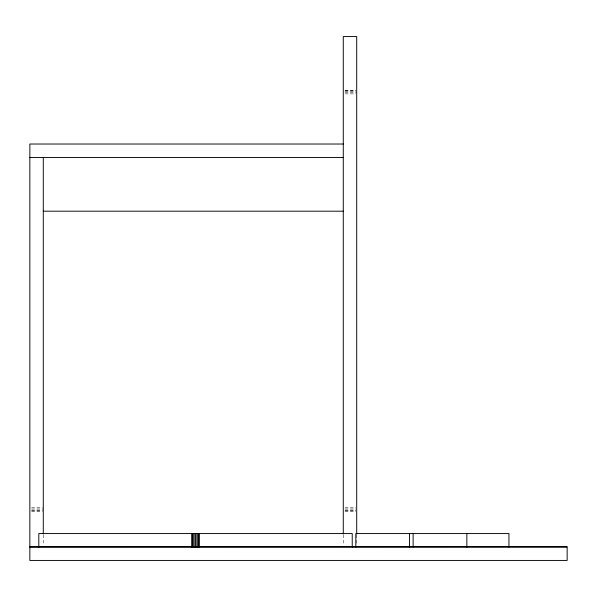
<?xml version="1.0" encoding="UTF-8"?>
<svg xmlns="http://www.w3.org/2000/svg" width="597" height="597" viewBox="0 0 597 597"><rect width="100%" height="100%" fill="white"/><g stroke="black" fill="none" stroke-linecap="round" stroke-linejoin="round"><path stroke-width="0.45" stroke-dasharray="2.98 2.24" d="M345.066 90.296L355.812 90.296M345.066 90.572L355.812 90.572M345.066 91.348L355.812 91.348M345.066 92.505L356.707 92.505M345.066 93.878L355.812 93.878M31.641 507.599L42.387 507.599M345.066 507.599L355.812 507.599M31.641 508.972L43.282 508.972M345.066 508.972L355.812 508.972M31.641 510.129L42.387 510.129M345.066 510.129L355.812 510.129M31.641 510.905L42.387 510.905M345.066 510.905L355.812 510.905M31.641 511.181L42.387 511.181M345.066 511.181L355.812 511.181M356.707 534.89L356.707 545.136M343.275 534.89L343.275 545.136M43.282 534.89L43.282 545.136"/><path stroke-width="0.9" d="M343.275 144.026L29.85 144.026L29.85 560.434L567.15 560.434L567.15 547.001L29.85 547.001M29.85 157.459L343.275 157.459M43.282 211.189L343.275 211.189M29.85 546.912L567.15 546.822M508.942 547.001L508.942 533.569L355.812 533.569L355.812 547.001M466.854 533.569L466.854 547.001M413.124 533.569L413.124 547.001M409.542 533.569L409.542 547.001M356.707 533.964L356.707 36.566L343.275 36.566L343.275 533.964M352.23 547.001L352.23 533.569L38.805 533.569L38.805 547.001M199.1 533.569L199.1 547.001M198.823 533.569L198.823 547.001M198.047 533.569L198.047 547.001M196.891 533.569L196.891 547.001M195.517 533.569L195.517 547.001M194.144 533.569L194.144 547.001M192.988 533.569L192.988 547.001M192.212 533.569L192.212 547.001M191.935 533.569L191.935 547.001M43.282 157.459L43.282 533.957"/></g></svg>
